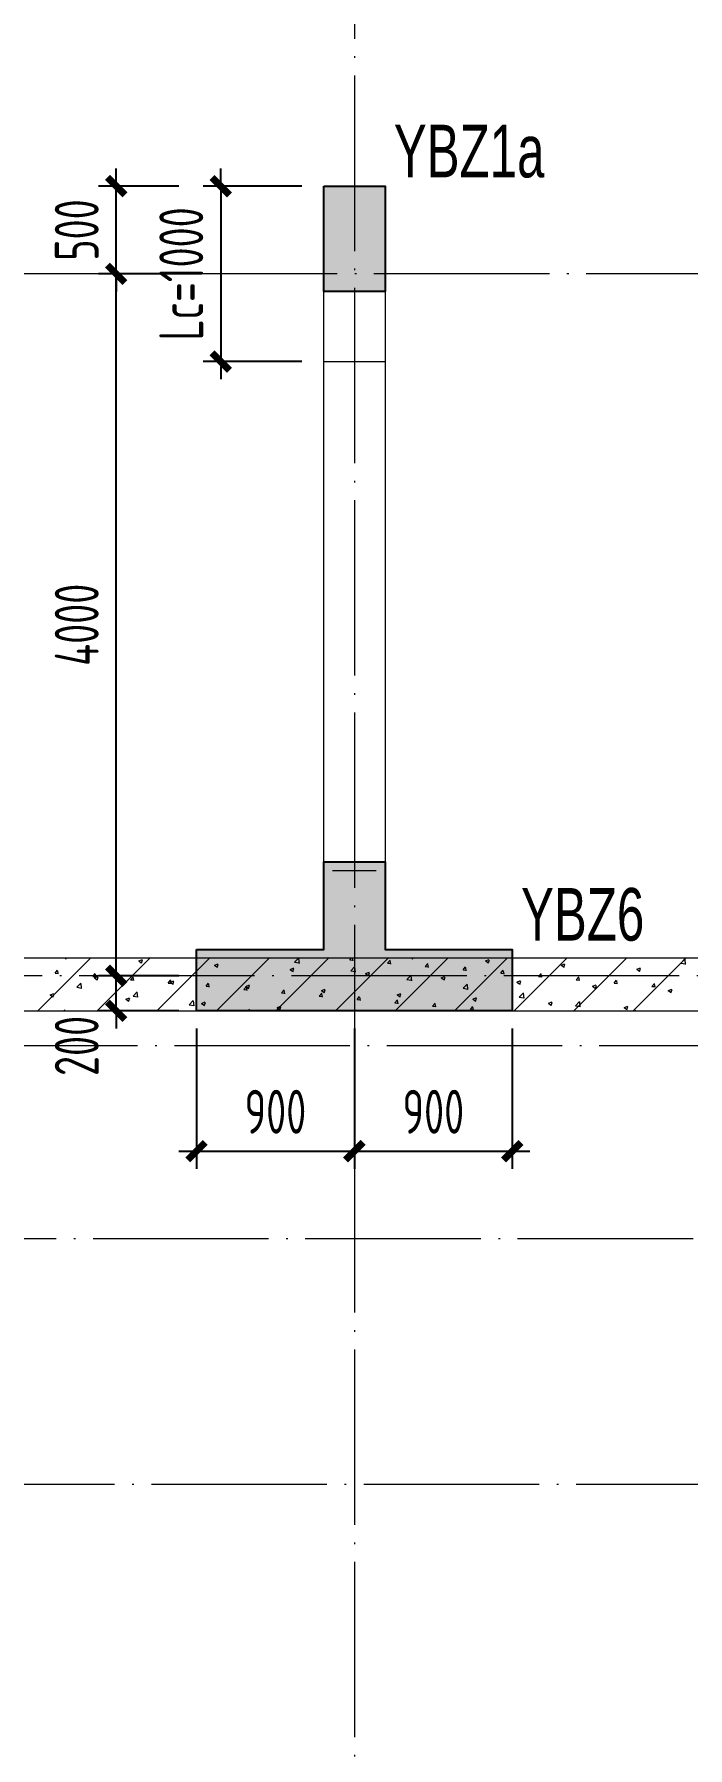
# Model space of a CAD drawing. Extents: x 5874492 to 7194610, y -939842 to -279257.
# Drawn here: x 6302720 to 6306444, y -480289 to -470524 of the extents above; entities that cross this region are included whole.
import ezdxf

# ---------------------------------------------------------------- set-up
doc = ezdxf.new("R2010")
doc.units = 0
doc.header["$LTSCALE"] = 1000
doc.linetypes.add('DOTE', pattern=[2.42, 2, -0.2, 0.02, -0.2])
for name, color, linetype, lineweight in [('A-轴线-塔楼', 1, 'DOTE', 9), ('A-轴线-隔墙', 41, 'DOTE', 9), ('S-基础-DQ', 6, 'Continuous', 20), ('S-基础-HATCH', 251, 'Continuous', 20), ('S-墙柱-DIM', 3, 'Continuous', 20), ('S-墙柱-Lc填充', 8, 'Continuous', 20), ('S-墙柱-WALL', 6, 'Continuous', 20), ('S-轴网-轴线', 1, 'DOTE', 9), ('S-通用-TEXT', 7, 'Continuous', 20)]:
    doc.layers.add(name, color=color, linetype=linetype, lineweight=lineweight)
doc.layers.add('COLU_TH', color=5, linetype='Continuous')
doc.styles.add('BW_Dim', font='Bweng.shx', dxfattribs={"width": 0.7, "bigfont": 'hztxt.shx'})
doc.styles.add('TSSD_Dimension', font='tssdeng.shx', dxfattribs={"width": 0.7, "bigfont": 'tssdchn.shx'})
doc.dimstyles.new('TSSD_100_100', dxfattribs={"dimtxt": 250, "dimasz": 100, "dimexe": 100, "dimexo": 100, "dimgap": 100, "dimtad": 1, "dimdec": 0, "dimzin": 0, "dimdsep": 46, "dimtxsty": 'TSSD_Dimension', "dimblk": 'ARCHTICK', "dimcen": 0, "dimdle": 100, "dimclrt": 7, "dimadec": 0, "dimazin": 0, "dimtfac": 1, "dimtdec": 0, "dimtix": 1, "dimtmove": 2, "dimatfit": 0, "dimfxl": 0, "dimtolj": 1, "dimtzin": 0, "dimarcsym": 0})

# ---------------------------------------------------------------- blocks, each defined once
blk = doc.blocks.new('_ArchTick')
at = {"color": 0, "linetype": 'ByBlock', "const_width": 0.4}
blk.add_lwpolyline([(-0.5, -0.5), (0.5, 0.5)], dxfattribs=at)
blk = doc.blocks.new('*D2053')
at = {"layer": 'Defpoints', "color": 0, "transparency": 16777216}
for p in [(6303187.1, -475889.2), (6303644.5, -475889.2), (6303644.5, -476089.2)]:
    blk.add_point(p, dxfattribs=at)
at = {"layer": 'S-墙柱-DIM', "color": 0, "lineweight": -2, "transparency": 16777216}
for p, q in [((6303187.1, -475889.2), (6303187.1, -475789.2)), ((6303544.5, -475889.2), (6303087.1, -475889.2)), ((6303187.1, -476089.2), (6303187.1, -475889.2)), ((6303544.5, -476089.2), (6303087.1, -476089.2)), ((6303187.1, -476089.2), (6303187.1, -476189.2))]:
    blk.add_line(p, q, dxfattribs=at)
at = {"layer": 'S-墙柱-DIM', "color": 0, "lineweight": -2, "transparency": 16777216, "xscale": 100, "yscale": 100, "zscale": 100}
for p, rotation in [((6303187.1, -475889.2), 270), ((6303187.1, -476089.2), 90)]:
    blk.add_blockref('_ArchTick', p, dxfattribs=dict(at, rotation=rotation))
at = {"layer": 'S-墙柱-DIM', "color": 7, "transparency": 16777216, "insert": (6302962.1, -476289.2), "char_height": 250, "attachment_point": 5, "rotation": 90, "style": 'TSSD_Dimension'}
blk.add_mtext('\\A1;200', dxfattribs=at)
blk = doc.blocks.new('*D2054')
at = {"layer": 'Defpoints', "color": 0, "transparency": 16777216}
for p in [(6303187.1, -471889.2), (6303644.5, -471889.2), (6303644.5, -475889.2)]:
    blk.add_point(p, dxfattribs=at)
at = {"layer": 'S-墙柱-DIM', "color": 0, "lineweight": -2, "transparency": 16777216}
for p, q in [((6303187.1, -475989.2), (6303187.1, -471789.2)), ((6303544.5, -471889.2), (6303087.1, -471889.2)), ((6303544.5, -475889.2), (6303087.1, -475889.2))]:
    blk.add_line(p, q, dxfattribs=at)
at = {"layer": 'S-墙柱-DIM', "color": 0, "lineweight": -2, "transparency": 16777216, "xscale": 100, "yscale": 100, "zscale": 100}
for p, rotation in [((6303187.1, -471889.2), 90), ((6303187.1, -475889.2), 270)]:
    blk.add_blockref('_ArchTick', p, dxfattribs=dict(at, rotation=rotation))
at = {"layer": 'S-墙柱-DIM', "color": 7, "transparency": 16777216, "insert": (6302962.1, -473889.2), "char_height": 250, "attachment_point": 5, "rotation": 90, "style": 'TSSD_Dimension'}
blk.add_mtext('\\A1;4000', dxfattribs=at)
blk = doc.blocks.new('*D2055')
at = {"layer": 'Defpoints', "color": 0, "transparency": 16777216}
for p in [(6303187.1, -471389.2), (6303644.5, -471389.2), (6303644.5, -471889.2)]:
    blk.add_point(p, dxfattribs=at)
at = {"layer": 'S-墙柱-DIM', "color": 0, "lineweight": -2, "transparency": 16777216}
for p, q in [((6303187.1, -471389.2), (6303187.1, -471289.2)), ((6303544.5, -471389.2), (6303087.1, -471389.2)), ((6303187.1, -471889.2), (6303187.1, -471389.2)), ((6303544.5, -471889.2), (6303087.1, -471889.2)), ((6303187.1, -471889.2), (6303187.1, -471989.2))]:
    blk.add_line(p, q, dxfattribs=at)
at = {"layer": 'S-墙柱-DIM', "color": 0, "lineweight": -2, "transparency": 16777216, "xscale": 100, "yscale": 100, "zscale": 100}
for p, rotation in [((6303187.1, -471389.2), 270), ((6303187.1, -471889.2), 90)]:
    blk.add_blockref('_ArchTick', p, dxfattribs=dict(at, rotation=rotation))
at = {"layer": 'S-墙柱-DIM', "color": 7, "transparency": 16777216, "insert": (6302962.1, -471639.2), "char_height": 250, "attachment_point": 5, "rotation": 90, "style": 'TSSD_Dimension'}
blk.add_mtext('\\A1;500', dxfattribs=at)
blk = doc.blocks.new('*D2056')
at = {"layer": 'Defpoints', "color": 0, "transparency": 16777216}
for p in [(6303644.5, -476089.2), (6304544.5, -476089.2), (6304544.5, -476889.2)]:
    blk.add_point(p, dxfattribs=at)
at = {"layer": 'S-墙柱-DIM', "color": 0, "lineweight": -2, "transparency": 16777216}
for p, q in [((6303644.5, -476189.2), (6303644.5, -476989.2)), ((6304544.5, -476189.2), (6304544.5, -476989.2)), ((6303544.5, -476889.2), (6304644.5, -476889.2))]:
    blk.add_line(p, q, dxfattribs=at)
at = {"layer": 'S-墙柱-DIM', "color": 0, "lineweight": -2, "transparency": 16777216, "xscale": 100, "yscale": 100, "zscale": 100, "rotation": 180}
blk.add_blockref('_ArchTick', (6303644.5, -476889.2), dxfattribs=at)
at = {"layer": 'S-墙柱-DIM', "color": 0, "lineweight": -2, "transparency": 16777216, "xscale": 100, "yscale": 100, "zscale": 100}
blk.add_blockref('_ArchTick', (6304544.5, -476889.2), dxfattribs=at)
at = {"layer": 'S-墙柱-DIM', "color": 7, "transparency": 16777216, "insert": (6304094.5, -476664.2), "char_height": 250, "attachment_point": 5, "style": 'TSSD_Dimension'}
blk.add_mtext('\\A1;900', dxfattribs=at)
blk = doc.blocks.new('*D2057')
at = {"layer": 'Defpoints', "color": 0, "transparency": 16777216}
for p in [(6304544.5, -476089.2), (6305444.5, -476089.2), (6305444.5, -476889.2)]:
    blk.add_point(p, dxfattribs=at)
at = {"layer": 'S-墙柱-DIM', "color": 0, "lineweight": -2, "transparency": 16777216}
for p, q in [((6304544.5, -476189.2), (6304544.5, -476989.2)), ((6305444.5, -476189.2), (6305444.5, -476989.2)), ((6304444.5, -476889.2), (6305544.5, -476889.2))]:
    blk.add_line(p, q, dxfattribs=at)
at = {"layer": 'S-墙柱-DIM', "color": 0, "lineweight": -2, "transparency": 16777216, "xscale": 100, "yscale": 100, "zscale": 100, "rotation": 180}
blk.add_blockref('_ArchTick', (6304544.5, -476889.2), dxfattribs=at)
at = {"layer": 'S-墙柱-DIM', "color": 0, "lineweight": -2, "transparency": 16777216, "xscale": 100, "yscale": 100, "zscale": 100}
blk.add_blockref('_ArchTick', (6305444.5, -476889.2), dxfattribs=at)
at = {"layer": 'S-墙柱-DIM', "color": 7, "transparency": 16777216, "insert": (6304994.5, -476664.2), "char_height": 250, "attachment_point": 5, "style": 'TSSD_Dimension'}
blk.add_mtext('\\A1;900', dxfattribs=at)
blk = doc.blocks.new('*D2108')
at = {"layer": 'Defpoints', "color": 0, "transparency": 16777216}
for p in [(6304344.5, -471389.2), (6303783, -472389.2), (6304344.5, -472389.2)]:
    blk.add_point(p, dxfattribs=at)
at = {"layer": 'S-墙柱-DIM', "color": 0, "lineweight": -2, "transparency": 16777216}
for p, q in [((6303783, -471389.2), (6303783, -471289.2)), ((6304244.5, -471389.2), (6303683, -471389.2)), ((6303783, -471389.2), (6303783, -472389.2)), ((6304244.5, -472389.2), (6303683, -472389.2)), ((6303783, -472389.2), (6303783, -472489.2))]:
    blk.add_line(p, q, dxfattribs=at)
at = {"layer": 'S-墙柱-DIM', "color": 0, "lineweight": -2, "transparency": 16777216, "xscale": 100, "yscale": 100, "zscale": 100}
for p, rotation in [((6303783, -471389.2), 270), ((6303783, -472389.2), 90)]:
    blk.add_blockref('_ArchTick', p, dxfattribs=dict(at, rotation=rotation))
at = {"layer": 'S-墙柱-DIM', "color": 7, "transparency": 16777216, "insert": (6303558, -471889.2), "char_height": 250, "attachment_point": 5, "rotation": 90, "style": 'TSSD_Dimension'}
blk.add_mtext('\\A1;Lc=1000', dxfattribs=at)
blk = doc.blocks.new('A$C3FF375C5')
at = {"layer": 'A-轴线-塔楼', "linetype": 'DOTE', "ltscale": 0.5}
for p, q in [((16900, 18440.3), (16900, -8548.9)), ((33741.8, 4000), (12955.9, 4000)), ((59891.4, 0), (-2283.6, 0)), ((25213.3, -2900), (-2283.6, -2900))]:
    blk.add_line(p, q, dxfattribs=at)
at = {"layer": 'A-轴线-隔墙', "ltscale": 0.5}
for p, q in [((33814.3, -400), (-2283.6, -400)), ((38190.5, -1500), (-2283.6, -1500))]:
    blk.add_line(p, q, dxfattribs=at)
blk = doc.blocks.new('sfdgjhgfhgkjhk')
at = {"layer": 'S-基础-DQ'}
for points in [[(6945492.3, 358792.4), (6945492.3, 356336.1), (6963809.2, 356336.1), (6963809.2, 354236.1), (6966809.2, 354236.1), (6966809.2, 354586.1), (6971909.2, 354586.1), (6971909.2, 347036.1), (6977909.2, 347036.1), (6977909.2, 339686.1), (6931592.3, 339686.1), (6931592.3, 336293.7)], [(6931892.3, 336293.7), (6931892.3, 339386.1), (6978209.2, 339386.1), (6978209.2, 347336.1), (6972209.2, 347336.1), (6972209.2, 354886.1), (6966509.2, 354886.1), (6966509.2, 354536.1), (6964109.2, 354536.1), (6964109.2, 356636.1), (6945792.3, 356636.1), (6945792.3, 358792.4)]]:
    blk.add_lwpolyline(points, dxfattribs=at)
at = {"layer": 'S-基础-HATCH'}
for p, q in [((6946004.5, 339386.1), (6946304.5, 339686.1)), ((6946160.9, 339686.1), (6946163.8, 339684.2)), ((6946164.4, 339680.9), (6946166.2, 339686.1)), ((6946343.9, 339386.1), (6946643.9, 339686.1)), ((6946580, 339670.3), (6946601, 339678.3)), ((6946580, 339670.3), (6946594.9, 339660.2)), ((6946595.6, 339656.9), (6946601.7, 339675)), ((6946683.3, 339386.1), (6946983.3, 339686.1)), ((6947011.1, 339646.2), (6947032.1, 339654.3)), ((6947011.1, 339646.2), (6947026.1, 339636.2)), ((6947022.7, 339386.1), (6947322.7, 339686.1)), ((6947026.7, 339632.8), (6947032.8, 339651)), ((6947362.1, 339386.1), (6947662.1, 339686.1)), ((6947442.3, 339622.2), (6947463.3, 339630.3)), ((6947457.9, 339608.8), (6947463.9, 339626.9)), ((6947468.4, 339663.5), (6947490.1, 339686.1)), ((6947468.4, 339663.5), (6947495.1, 339659.3)), ((6947495.7, 339656.5), (6947492.4, 339685)), ((6947701.6, 339386.1), (6948001.6, 339686.1)), ((6947782.9, 339676.2), (6947791.2, 339686.1)), ((6947782.9, 339676.2), (6947800.8, 339674.6)), ((6947788.6, 339613.8), (6947811.9, 339638.2)), ((6947801.4, 339671.3), (6947798.7, 339686.1)), ((6947815.9, 339606.8), (6947812.6, 339635.3)), ((6947998, 339657.4), (6948012.5, 339674.6)), ((6947998, 339657.4), (6948016, 339655.8)), ((6948016.6, 339652.5), (6948013.2, 339671.3)), ((6948041, 339386.1), (6948341, 339686.1)), ((6948138.5, 339686.1), (6948140.4, 339684.9)), ((6948141.1, 339681.5), (6948142.6, 339686.1)), ((6948213.2, 339638.5), (6948227.7, 339655.8)), ((6948213.2, 339638.5), (6948231.1, 339637)), ((6948231.8, 339633.6), (6948228.3, 339652.4)), ((6948380.4, 339386.1), (6948680.4, 339686.1)), ((6948428.4, 339619.7), (6948442.8, 339636.9)), ((6948447, 339614.8), (6948443.5, 339633.6)), ((6948556.6, 339670.9), (6948577.6, 339679)), ((6948556.6, 339670.9), (6948571.5, 339660.8)), ((6948572.2, 339657.5), (6948578.3, 339675.7)), ((6948719.8, 339386.1), (6949019.8, 339686.1)), ((6948987.8, 339646.9), (6949008.8, 339654.9)), ((6948987.8, 339646.9), (6949002.7, 339636.8)), ((6949003.3, 339633.5), (6949009.4, 339651.6)), ((6949059.2, 339386.1), (6949359.2, 339686.1)), ((6949398.6, 339386.1), (6949698.6, 339686.1)), ((6949418.9, 339622.9), (6949439.9, 339630.9)), ((6949434.5, 339609.5), (6949440.6, 339627.6)), ((6949669.8, 339657.8), (6949693.2, 339682.1)), ((6949669.8, 339657.8), (6949696.5, 339653.6)), ((6949697.2, 339650.8), (6949693.8, 339679.3)), ((6946103.1, 339601.1), (6946117.5, 339618.4)), ((6946103.1, 339601.1), (6946121, 339599.6)), ((6946121.7, 339596.2), (6946118.2, 339615)), ((6946227.5, 339520.2), (6946250.8, 339544.5)), ((6946254.8, 339513.2), (6946251.5, 339541.7)), ((6946318.2, 339582.3), (6946332.7, 339599.5)), ((6946318.2, 339582.3), (6946336.2, 339580.7)), ((6946327.9, 339573.5), (6946348.9, 339581.6)), ((6946327.9, 339573.5), (6946342.9, 339563.4)), ((6946336.8, 339577.4), (6946333.4, 339596.2)), ((6946343.5, 339560.1), (6946349.6, 339578.2)), ((6946533.4, 339563.5), (6946547.9, 339580.7)), ((6946533.4, 339563.5), (6946551.3, 339561.9)), ((6946552, 339558.6), (6946548.5, 339577.4)), ((6946748.6, 339544.7), (6946763, 339561.9)), ((6946748.6, 339544.7), (6946766.5, 339543.1)), ((6946759.1, 339549.5), (6946780.1, 339557.5)), ((6946759.1, 339549.5), (6946774, 339539.4)), ((6946767.2, 339539.8), (6946763.7, 339558.6)), ((6946774.7, 339536.1), (6946780.7, 339554.2)), ((6946963.8, 339525.8), (6946978.2, 339543.1)), ((6946982.4, 339520.9), (6946978.9, 339539.7)), ((6947190.2, 339525.4), (6947211.2, 339533.5)), ((6947205.8, 339512.1), (6947211.9, 339530.2)), ((6947442.3, 339622.2), (6947457.2, 339612.1)), ((6947788.6, 339613.8), (6947815.2, 339609.7)), ((6947873.4, 339598.2), (6947894.4, 339606.2)), ((6947873.4, 339598.2), (6947888.3, 339588.1)), ((6947889, 339584.8), (6947895.1, 339602.9)), ((6948108.7, 339564.1), (6948132.1, 339588.5)), ((6948108.7, 339564.1), (6948135.4, 339560)), ((6948136.1, 339557.2), (6948132.7, 339585.6)), ((6948304.5, 339574.1), (6948325.6, 339582.2)), ((6948304.6, 339574.1), (6948319.5, 339564.1)), ((6948320.1, 339560.8), (6948326.2, 339578.9)), ((6948428.4, 339619.7), (6948446.3, 339618.1)), ((6948428.9, 339514.5), (6948452.3, 339538.8)), ((6948456.2, 339507.5), (6948452.9, 339536)), ((6948643.6, 339600.9), (6948658, 339618.1)), ((6948643.6, 339600.9), (6948661.5, 339599.3)), ((6948662.2, 339596), (6948658.7, 339614.8)), ((6948735.7, 339550.1), (6948756.7, 339558.2)), ((6948735.7, 339550.1), (6948750.6, 339540.1)), ((6948751.3, 339536.7), (6948757.4, 339554.9)), ((6948858.7, 339582.1), (6948873.2, 339599.3)), ((6948858.7, 339582.1), (6948876.7, 339580.5)), ((6948877.3, 339577.2), (6948873.9, 339596)), ((6949073.9, 339563.2), (6949088.4, 339580.5)), ((6949073.9, 339563.2), (6949091.9, 339561.7)), ((6949092.5, 339558.3), (6949089, 339577.1)), ((6949166.8, 339526.1), (6949187.8, 339534.2)), ((6949182.4, 339512.7), (6949188.5, 339530.8)), ((6949289.1, 339544.4), (6949303.6, 339561.6)), ((6949289.1, 339544.4), (6949307, 339542.8)), ((6949307.7, 339539.5), (6949304.2, 339558.3)), ((6949418.9, 339622.9), (6949433.8, 339612.8)), ((6949504.3, 339525.6), (6949518.7, 339542.8)), ((6949522.9, 339520.7), (6949519.4, 339539.5)), ((6946075.9, 339476.7), (6946096.9, 339484.8)), ((6946075.9, 339476.7), (6946090.8, 339466.7)), ((6946091.4, 339463.4), (6946097.5, 339481.5)), ((6946227.5, 339520.2), (6946254.2, 339516.1)), ((6946507, 339452.7), (6946528, 339460.8)), ((6946507, 339452.7), (6946521.9, 339442.6)), ((6946522.6, 339439.3), (6946528.7, 339457.5)), ((6946547.6, 339470.5), (6946571, 339494.9)), ((6946547.6, 339470.5), (6946574.3, 339466.4)), ((6946575, 339463.5), (6946571.7, 339492)), ((6946867.8, 339420.9), (6946891.2, 339445.2)), ((6946895.1, 339413.9), (6946891.8, 339442.4)), ((6946938.1, 339428.7), (6946959.1, 339436.7)), ((6946953.7, 339415.3), (6946959.8, 339433.4)), ((6946963.8, 339525.8), (6946981.7, 339524.3)), ((6947178.9, 339507), (6947193.4, 339524.2)), ((6947178.9, 339507), (6947196.9, 339505.4)), ((6947190.2, 339525.4), (6947205.1, 339515.4)), ((6947197.5, 339502.1), (6947194.1, 339520.9)), ((6947394.1, 339488.2), (6947408.6, 339505.4)), ((6947394.1, 339488.2), (6947412.1, 339486.6)), ((6947412.7, 339483.3), (6947409.3, 339502.1)), ((6947609.3, 339469.4), (6947623.8, 339486.6)), ((6947609.3, 339469.4), (6947627.2, 339467.8)), ((6947621.3, 339501.4), (6947642.3, 339509.5)), ((6947621.3, 339501.4), (6947636.3, 339491.3)), ((6947627.9, 339464.4), (6947624.4, 339483.3)), ((6947636.9, 339488), (6947643, 339506.2)), ((6947824.5, 339450.5), (6947838.9, 339467.8)), ((6947824.5, 339450.5), (6947842.4, 339449)), ((6947843.1, 339445.6), (6947839.6, 339464.4)), ((6948039.7, 339431.7), (6948054.1, 339448.9)), ((6948039.7, 339431.7), (6948057.6, 339430.1)), ((6948052.5, 339477.4), (6948073.5, 339485.5)), ((6948052.5, 339477.4), (6948067.4, 339467.3)), ((6948058.3, 339426.8), (6948054.8, 339445.6)), ((6948068.1, 339464), (6948074.2, 339482.1)), ((6948428.9, 339514.5), (6948455.6, 339510.4)), ((6948483.6, 339453.4), (6948504.6, 339461.4)), ((6948483.6, 339453.4), (6948498.5, 339443.3)), ((6948499.2, 339440), (6948505.3, 339458.1)), ((6948749.1, 339464.8), (6948772.4, 339489.2)), ((6948749.1, 339464.8), (6948775.8, 339460.7)), ((6948776.4, 339457.8), (6948773.1, 339486.3)), ((6948914.8, 339429.3), (6948935.8, 339437.4)), ((6948930.3, 339416), (6948936.4, 339434.1)), ((6949069.3, 339415.2), (6949092.6, 339439.5)), ((6949096.6, 339408.2), (6949093.3, 339436.7)), ((6949166.8, 339526.1), (6949181.8, 339516)), ((6949504.3, 339525.6), (6949522.2, 339524)), ((6949598, 339502.1), (6949619, 339510.1)), ((6949598, 339502.1), (6949612.9, 339492)), ((6949613.6, 339488.7), (6949619.6, 339506.8)), ((6946153.6, 339386.1), (6946159.1, 339392.7)), ((6946160.4, 339386.1), (6946159.8, 339389.4)), ((6946867.8, 339420.9), (6946894.5, 339416.7)), ((6946938.1, 339428.7), (6946953.1, 339418.6)), ((6947202.3, 339386.1), (6947211.4, 339395.6)), ((6947212.8, 339386.1), (6947212, 339392.7)), ((6947369.3, 339404.7), (6947390.3, 339412.7)), ((6947369.3, 339404.7), (6947384.2, 339394.6)), ((6947384.9, 339391.3), (6947390.9, 339409.4)), ((6947814.7, 339386.1), (6947821.4, 339388.7)), ((6948254.8, 339412.9), (6948269.3, 339430.1)), ((6948254.8, 339412.9), (6948272.8, 339411.3)), ((6948273.4, 339408), (6948270, 339426.8)), ((6948470, 339394), (6948484.5, 339411.3)), ((6948470, 339394), (6948487.9, 339392.5)), ((6948488.6, 339389.1), (6948485.1, 339408)), ((6948694.3, 339386.1), (6948699.7, 339392.5)), ((6948700.9, 339386.1), (6948700.3, 339389.1)), ((6948914.8, 339429.3), (6948929.7, 339419.3)), ((6949069.3, 339415.2), (6949095.9, 339411)), ((6949345.9, 339405.3), (6949366.9, 339413.4)), ((6949345.9, 339405.3), (6949360.8, 339395.2)), ((6949361.5, 339391.9), (6949367.6, 339410.1)), ((6949409.2, 339386.1), (6949412.8, 339389.9)), ((6949413.5, 339386.1), (6949413.4, 339387))]:
    blk.add_line(p, q, dxfattribs=at)

msp = doc.modelspace()

# ---------------------------------------------------------------- hatches: boundary and pattern name
at = {"layer": 'S-基础-HATCH'}
h = msp.add_hatch(color=256, dxfattribs=at)
h.paths.add_polyline_path([(6328994.5, -466659.2), (6328644.5, -466659.2), (6328644.5, -466189.2), (6328494.5, -466189.2), (6328494.5, -465989.2), (6328344.5, -465989.2), (6328344.5, -465689.2), (6328644.5, -465689.2), (6328644.5, -465389.2), (6328994.5, -465389.2)])
h.paths.add_polyline_path([(6293494.5, -466659.2), (6293844.5, -466659.2), (6293844.5, -466189.2), (6293994.5, -466189.2), (6293994.5, -465989.2), (6294144.5, -465989.2), (6294144.5, -465689.2), (6293844.5, -465689.2), (6293844.5, -465389.2), (6293494.5, -465389.2)])
h.paths.add_polyline_path([(6300644.5, -463139.2), (6300644.5, -463439.2), (6300944.5, -463439.2), (6300944.5, -463364.2), (6301144.5, -463364.2), (6301144.5, -462864.2), (6300944.5, -462864.2), (6300944.5, -462639.2), (6300644.5, -462639.2), (6300644.5, -462939.2), (6300344.5, -462939.2), (6300344.5, -463139.2)])
h.paths.add_polyline_path([(6314194.5, -464389.2), (6313894.5, -464389.2), (6313894.5, -463489.2), (6313594.5, -463489.2), (6313594.5, -463189.2), (6314394.6, -463189.2), (6314394.6, -463689.2), (6314194.5, -463689.2)])
h.paths.add_polyline_path([(6308294.5, -464389.2), (6308594.5, -464389.2), (6308594.5, -463489.2), (6308894.5, -463489.2), (6308894.5, -463189.2), (6308094.5, -463189.2), (6308094.5, -463689.2), (6308294.5, -463689.2)])
h.paths.add_polyline_path([(6311794.5, -463289.2), (6312294.5, -463289.2), (6312294.5, -462889.2), (6312494.5, -462889.2), (6312494.5, -463189.2), (6312794.5, -463189.2), (6312794.5, -463489.2), (6311794.5, -463489.2)])
h.paths.add_polyline_path([(6310694.5, -463289.2), (6310194.5, -463289.2), (6310194.5, -462889.2), (6309994.5, -462889.2), (6309994.5, -463189.2), (6309694.5, -463189.2), (6309694.5, -463489.2), (6310694.5, -463489.2)])
h.paths.add_polyline_path([(6312494.5, -461889.2), (6312294.5, -461889.2), (6312294.5, -461189.2), (6311994.5, -461189.2), (6311994.5, -460989.2), (6312894.5, -460989.2), (6312894.5, -461589.2), (6312494.5, -461589.2)])
h.paths.add_polyline_path([(6309994.5, -461889.2), (6310194.5, -461889.2), (6310194.5, -461189.2), (6310494.5, -461189.2), (6310494.5, -460989.2), (6309594.5, -460989.2), (6309594.5, -461589.2), (6309994.5, -461589.2)])
h.paths.add_polyline_path([(6320544.5, -464339.2), (6320844.5, -464339.2), (6320844.5, -463439.2), (6321144.5, -463439.2), (6321144.5, -463239.2), (6320844.5, -463239.2), (6320844.5, -462939.2), (6320544.5, -462939.2), (6320544.5, -463239.2), (6320344.5, -463239.2), (6320344.5, -463739.2), (6320544.5, -463739.2)])
h.paths.add_polyline_path([(6323344.5, -462789.2), (6323544.5, -462789.2), (6323544.5, -463439.2), (6323044.5, -463439.2), (6323044.5, -463239.2), (6323344.5, -463239.2)])
h.paths.add_polyline_path([(6325544.5, -475739.2), (6324794.5, -475739.2), (6324794.5, -475589.2), (6324794.5, -475289.2), (6324444.5, -475289.2), (6324444.5, -475589.2), (6324444.5, -475739.2), (6323744.5, -475739.2), (6323744.5, -476089.2), (6325544.5, -476089.2)])
h.paths.add_polyline_path([(6317044.5, -475739.2), (6317769.5, -475739.2), (6317769.5, -475589.2), (6317769.5, -475239.2), (6318119.5, -475239.2), (6318119.5, -475589.2), (6318119.5, -475739.2), (6318844.5, -475739.2), (6318844.5, -476089.2), (6317044.5, -476089.2)])
h.paths.add_polyline_path([(6310344.5, -475739.2), (6311069.5, -475739.2), (6311069.5, -475589.2), (6311069.5, -475239.2), (6311419.5, -475239.2), (6311419.5, -475589.2), (6311419.5, -475739.2), (6312144.5, -475739.2), (6312144.5, -476089.2), (6310344.5, -476089.2)])
h.paths.add_polyline_path([(6324444.5, -472639.2), (6324444.5, -472039.2), (6324794.5, -472039.2), (6324794.5, -472639.2)])
h.paths.add_polyline_path([(6303644.5, -475739.2), (6304369.5, -475739.2), (6304369.5, -475589.2), (6304369.5, -475239.2), (6304719.5, -475239.2), (6304719.5, -475589.2), (6304719.5, -475589.2), (6304719.5, -475739.2), (6305444.5, -475739.2), (6305444.5, -476089.2), (6303644.5, -476089.2)])
h.paths.add_polyline_path([(6296944.5, -475739.2), (6297694.5, -475739.2), (6297694.5, -475539.2), (6297694.5, -475239.2), (6298044.5, -475239.2), (6298044.5, -475539.2), (6298044.5, -475739.2), (6298744.5, -475739.2), (6298744.5, -476089.2), (6296944.5, -476089.2)])
h.paths.add_polyline_path([(6287894.5, -475789.2), (6287894.5, -475489.2), (6287544.5, -475489.2), (6287544.5, -476389.2), (6288044.5, -476389.2), (6288044.5, -475789.2)])
h.paths.add_polyline_path([(6287894.5, -468489.2), (6288634.5, -468489.2), (6288634.5, -468139.2), (6287544.5, -468139.2), (6287544.5, -468839.2), (6287894.5, -468839.2)])
h.paths.add_polyline_path([(6293494.5, -468489.2), (6293494.5, -468789.2), (6293844.5, -468789.2), (6293844.5, -468139.2), (6292919.5, -468139.2), (6292919.5, -468489.2)])
h.paths.add_polyline_path([(6293844.5, -470589.2), (6293844.5, -471189.2), (6293494.5, -471189.2), (6293494.5, -470589.2)])
h.paths.add_polyline_path([(6293494.5, -472239.2), (6293844.5, -472239.2), (6293844.5, -472839.2), (6293494.5, -472839.2)])
h.paths.add_polyline_path([(6293494.5, -475789.2), (6293244.5, -475789.2), (6293244.5, -476389.2), (6293844.5, -476389.2), (6293844.5, -475489.2), (6293494.5, -475489.2)])
h.paths.add_polyline_path([(6297694.5, -472039.2), (6298044.5, -472039.2), (6298044.5, -472639.2), (6297694.5, -472639.2)])
h.paths.add_polyline_path([(6293494.5, -461389.2), (6293494.5, -461689.2), (6293844.5, -461689.2), (6293844.5, -460639.2), (6293194.5, -460639.2), (6293194.5, -461389.2)])
h.paths.add_polyline_path([(6296144.5, -465689.2), (6296544.5, -465689.2), (6296544.5, -465989.2), (6296144.5, -465989.2)])
h.paths.add_polyline_path([(6300644.5, -460839.2), (6300344.5, -460839.2), (6300344.5, -460539.2), (6301244.5, -460539.2), (6301244.5, -461139.2), (6300944.5, -461139.2), (6300944.5, -461439.2), (6300644.5, -461439.2)])
h.paths.add_polyline_path([(6300944.5, -464339.2), (6300644.5, -464339.2), (6300644.5, -463939.2), (6300944.5, -463939.2)])
h.paths.add_polyline_path([(6298544.5, -460839.2), (6298544.5, -461339.2), (6298344.5, -461339.2), (6298344.5, -460539.2), (6298844.5, -460539.2), (6298844.5, -460839.2)])
h.paths.add_polyline_path([(6298544.5, -462939.2), (6298544.5, -462439.2), (6298344.5, -462439.2), (6298344.5, -463139.2), (6298844.5, -463139.2), (6298844.5, -462939.2)])
h.paths.add_polyline_path([(6300619.5, -465989.2), (6300619.5, -465689.2), (6301019.5, -465689.2), (6301019.5, -465989.2)])
h.paths.add_polyline_path([(6302244.5, -465989.2), (6302244.5, -466329.2), (6302744.5, -466329.2), (6302744.5, -465689.2), (6301944.5, -465689.2), (6301944.5, -465989.2)])
h.paths.add_polyline_path([(6298044.5, -468389.2), (6297694.5, -468389.2), (6297694.5, -467989.2), (6298044.5, -467989.2)])
h.paths.add_polyline_path([(6298044.5, -465989.2), (6298294.5, -465989.2), (6298294.5, -465689.2), (6297694.5, -465689.2), (6297694.5, -466289.2), (6298044.5, -466289.2)])
h.paths.add_polyline_path([(6301594.5, -470189.2), (6301244.5, -470189.2), (6301244.5, -469789.2), (6301594.5, -469789.2)])
h.paths.add_polyline_path([(6301594.5, -467789.2), (6302494.5, -467789.2), (6302494.5, -467489.2), (6301244.5, -467489.2), (6301244.5, -468089.2), (6301594.5, -468089.2)])
h.paths.add_polyline_path([(6307494.5, -467789.2), (6307494.5, -468089.2), (6307844.5, -468089.2), (6307844.5, -467489.2), (6306594.5, -467489.2), (6306594.5, -467789.2)])
h.paths.add_polyline_path([(6307844.5, -469789.2), (6307844.5, -470189.2), (6307494.5, -470189.2), (6307494.5, -469789.2)])
h.paths.add_polyline_path([(6305044.5, -467489.2), (6305044.5, -467689.2), (6304719.5, -467689.2), (6304719.5, -467989.2), (6304369.5, -467989.2), (6304369.5, -467689.2), (6304044.5, -467689.2), (6304044.5, -467489.2)])
h.paths.add_polyline_path([(6304719.5, -470189.2), (6304369.5, -470189.2), (6304369.5, -469789.2), (6304719.5, -469789.2)])
h.paths.add_polyline_path([(6301594.5, -474289.2), (6301244.5, -474289.2), (6301244.5, -473889.2), (6301594.5, -473889.2)])
h.paths.add_polyline_path([(6301594.5, -472089.2), (6301844.5, -472089.2), (6301844.5, -471789.2), (6301244.5, -471789.2), (6301244.5, -472389.2), (6301594.5, -472389.2)])
h.paths.add_polyline_path([(6307494.5, -472089.2), (6307494.5, -472389.2), (6307844.5, -472389.2), (6307844.5, -471789.2), (6307244.5, -471789.2), (6307244.5, -472089.2)])
h.paths.add_polyline_path([(6307844.5, -473889.2), (6307844.5, -474289.2), (6307494.5, -474289.2), (6307494.5, -473889.2)])
h.paths.add_polyline_path([(6304369.5, -471389.2), (6304719.5, -471389.2), (6304719.5, -471989.2), (6304369.5, -471989.2)])
h.paths.add_polyline_path([(6311069.5, -472039.2), (6311419.5, -472039.2), (6311419.5, -472639.2), (6311069.5, -472639.2)])
h.paths.add_polyline_path([(6320894.5, -467789.2), (6320894.5, -468089.2), (6321244.5, -468089.2), (6321244.5, -467489.2), (6319994.5, -467489.2), (6319994.5, -467789.2)])
h.paths.add_polyline_path([(6321244.5, -469789.2), (6321244.5, -470189.2), (6320894.5, -470189.2), (6320894.5, -469789.2)])
h.paths.add_polyline_path([(6320894.5, -472089.2), (6320894.5, -472389.2), (6321244.5, -472389.2), (6321244.5, -471789.2), (6320644.5, -471789.2), (6320644.5, -472089.2)])
h.paths.add_polyline_path([(6321244.5, -473889.2), (6321244.5, -474289.2), (6320894.5, -474289.2), (6320894.5, -473889.2)])
h.paths.add_polyline_path([(6318444.5, -467489.2), (6318444.5, -467689.2), (6318119.5, -467689.2), (6318119.5, -467989.2), (6317769.5, -467989.2), (6317769.5, -467689.2), (6317444.5, -467689.2), (6317444.5, -467489.2)])
h.paths.add_polyline_path([(6318119.5, -470189.2), (6317769.5, -470189.2), (6317769.5, -469789.2), (6318119.5, -469789.2)])
h.paths.add_polyline_path([(6314994.5, -470189.2), (6314644.5, -470189.2), (6314644.5, -469789.2), (6314994.5, -469789.2)])
h.paths.add_polyline_path([(6314994.5, -467789.2), (6315894.5, -467789.2), (6315894.5, -467489.2), (6314644.5, -467489.2), (6314644.5, -468089.2), (6314994.5, -468089.2)])
h.paths.add_polyline_path([(6317769.5, -471389.2), (6318119.5, -471389.2), (6318119.5, -471989.2), (6317769.5, -471989.2)])
h.paths.add_polyline_path([(6314994.5, -474289.2), (6314644.5, -474289.2), (6314644.5, -473889.2), (6314994.5, -473889.2)])
h.paths.add_polyline_path([(6314994.5, -472089.2), (6315244.5, -472089.2), (6315244.5, -471789.2), (6314644.5, -471789.2), (6314644.5, -472389.2), (6314994.5, -472389.2)])
h.paths.add_polyline_path([(6328994.5, -475789.2), (6328994.5, -475489.2), (6328644.5, -475489.2), (6328644.5, -476389.2), (6329244.5, -476389.2), (6329244.5, -475789.2)])
h.paths.add_polyline_path([(6328644.5, -472839.2), (6328644.5, -472239.2), (6328994.5, -472239.2), (6328994.5, -472839.2)])
h.paths.add_polyline_path([(6328994.5, -471189.2), (6328644.5, -471189.2), (6328644.5, -470789.2), (6328994.5, -470789.2)])
h.paths.add_polyline_path([(6328994.5, -468489.2), (6329344.5, -468489.2), (6329344.5, -468139.2), (6328644.5, -468139.2), (6328644.5, -468789.2), (6328994.5, -468789.2)])
h.paths.add_polyline_path([(6328994.3, -461289.2), (6329294.5, -461289.2), (6329294.5, -460639.2), (6328644.5, -460639.2), (6328644.5, -461589.2), (6328994.3, -461589.2)])
h.paths.add_polyline_path([(6326344.5, -465989.2), (6325944.5, -465989.2), (6325944.5, -465689.2), (6326344.5, -465689.2)])
h.paths.add_polyline_path([(6324444.5, -465989.2), (6324444.5, -466289.2), (6324794.5, -466289.2), (6324794.5, -465689.2), (6324194.5, -465689.2), (6324194.5, -465989.2)])
h.paths.add_polyline_path([(6324794.5, -467989.2), (6324794.5, -468389.2), (6324444.5, -468389.2), (6324444.5, -467989.2)])
h.paths.add_polyline_path([(6320844.5, -461239.2), (6321144.5, -461239.2), (6321144.5, -460939.2), (6320244.5, -460939.2), (6320244.5, -461539.2), (6320544.5, -461539.2), (6320544.5, -461839.2), (6320844.5, -461839.2)])
h.paths.add_polyline_path([(6323344.5, -461239.2), (6323344.5, -461689.2), (6323544.5, -461689.2), (6323544.5, -460639.2), (6323044.5, -460639.2), (6323044.5, -460939.2), (6322744.5, -460939.2), (6322744.5, -461239.2)])
h.paths.add_polyline_path([(6320244.5, -465989.2), (6320544.5, -465989.2), (6320544.5, -465689.2), (6319744.5, -465689.2), (6319744.5, -466329.2), (6320244.5, -466329.2)])
h.paths.add_polyline_path([(6321594.5, -465689.2), (6321869.5, -465689.2), (6321869.5, -465989.2), (6321594.5, -465989.2)])
h.paths.add_polyline_path([(6313894.5, -465989.2), (6313894.5, -465689.2), (6314294.5, -465689.2), (6314294.5, -465989.2)])
h.paths.add_polyline_path([(6315644.5, -465989.2), (6315644.5, -466329.2), (6316144.5, -466329.2), (6316144.5, -465689.2), (6315344.5, -465689.2), (6315344.5, -465989.2)])
h.paths.add_polyline_path([(6311694.5, -465689.2), (6311694.5, -465989.2), (6311419.5, -465989.2), (6311419.5, -466289.2), (6311069.5, -466289.2), (6311069.5, -465989.2), (6310994.5, -465989.2), (6310994.5, -465689.2)])
h.paths.add_polyline_path([(6311419.5, -468389.2), (6311069.5, -468389.2), (6311069.5, -467989.2), (6311419.5, -467989.2)])
h.paths.add_polyline_path([(6306844.5, -465989.2), (6307144.5, -465989.2), (6307144.5, -465689.2), (6306344.5, -465689.2), (6306344.5, -466329.2), (6306844.5, -466329.2)])
h.paths.add_polyline_path([(6308194.5, -465689.2), (6308594.5, -465689.2), (6308594.5, -465989.2), (6308194.5, -465989.2)])
h.paths.add_polyline_path([(6334594.5, -468489.2), (6334444.5, -468489.2), (6333854.5, -468489.2), (6333854.5, -468139.2), (6334944.5, -468139.2), (6334944.5, -468989.2), (6334594.5, -468989.2)])
h.paths.add_polyline_path([(6334594.5, -475789.2), (6334444.5, -475789.2), (6334444.5, -476389.2), (6334944.5, -476389.2), (6334944.5, -475489.2), (6334594.5, -475489.2)])

# ---------------------------------------------------------------- linework, layer by layer
at = {"layer": 'COLU_TH'}
msp.add_lwpolyline([(6304369.5, -471389.2), (6304719.5, -471389.2), (6304719.5, -471989.2), (6304369.5, -471989.2)], close=True, dxfattribs=at)
msp.add_lwpolyline([(6303644.5, -475739.2), (6304369.5, -475739.2), (6304369.5, -475589.2), (6304369.5, -475589.2), (6304369.5, -475239.2), (6304719.5, -475239.2), (6304719.5, -475589.2), (6304719.5, -475589.2), (6304719.5, -475739.2), (6305444.5, -475739.2), (6305444.5, -476089.2), (6303644.5, -476089.2), (6303644.5, -475739.2)], dxfattribs=at)
at = {"layer": 'S-墙柱-Lc填充'}
for p, q in [((6304369.5, -472389.2), (6304719.5, -472389.2)), ((6304419.5, -475289.2), (6304669.5, -475289.2))]:
    msp.add_line(p, q, dxfattribs=at)
at = {"layer": 'S-墙柱-WALL'}
msp.add_lwpolyline([(6303644.5, -476089.2), (6303644.5, -475739.2), (6304369.5, -475739.2), (6304369.5, -475589.2), (6304369.5, -475589.2), (6304369.5, -471389.2), (6304719.5, -471389.2), (6304719.5, -475589.2), (6304719.5, -475589.2), (6304719.5, -475739.2), (6305444.5, -475739.2), (6305444.5, -476089.2)], close=True, dxfattribs=at)

# ---------------------------------------------------------------- block references
msp.add_blockref('sfdgjhgfhgkjhk', (-643264.6, -815475.3))
at = {"layer": 'S-轴网-轴线', "ltscale": 0.2}
msp.add_blockref('A$C3FF375C5', (6287644.5, -475889.2), dxfattribs=at)

# ---------------------------------------------------------------- texts
at = {"layer": 'S-通用-TEXT', "color": 6, "style": 'BW_Dim', "width": 0.7}
msp.add_text('YBZ1a', height=300, dxfattribs=at).set_placement((6304769.5, -471339.2))
at = {"layer": 'S-通用-TEXT', "style": 'BW_Dim', "width": 0.7}
msp.add_text('YBZ6', height=300, dxfattribs=at).set_placement((6305494.5, -475689.2))

# ---------------------------------------------------------------- dimensions: what is measured, and where the dimension line sits
at = {"layer": 'S-墙柱-DIM'}
dim = msp.add_linear_dim(base=(6303783, -472389.2), p1=(6304344.5, -471389.2), p2=(6304344.5, -472389.2), angle=270, text='Lc=<>', dimstyle='TSSD_100_100', dxfattribs=at)
dim.commit()
dim.dimension.update_dxf_attribs({"geometry": '*D2108', "text_midpoint": (6303558, -471889.2)})
for base, p1, p2, picture, middle in [((6303187.1, -471389.2), (6303644.5, -471889.2), (6303644.5, -471389.2), '*D2055', (6302962.1, -471639.2)), ((6303187.1, -471889.2), (6303644.5, -475889.2), (6303644.5, -471889.2), '*D2054', (6302962.1, -473889.2))]:
    dim = msp.add_linear_dim(base=base, p1=p1, p2=p2, angle=90, dimstyle='TSSD_100_100', dxfattribs=at)
    dim.commit()
    dim.dimension.update_dxf_attribs({"geometry": picture, "text_midpoint": middle})
dim = msp.add_linear_dim(base=(6303187.1, -475889.2), p1=(6303644.5, -476089.2), p2=(6303644.5, -475889.2), angle=90, dimstyle='TSSD_100_100', dxfattribs=at)
dim.commit()
dim.dimension.update_dxf_attribs({"geometry": '*D2053', "text_midpoint": (6302962.1, -476289.2), "dimtype": 128})
for base, p1, p2, picture, middle in [((6304544.5, -476889.2), (6303644.5, -476089.2), (6304544.5, -476089.2), '*D2056', (6304094.5, -476664.2)), ((6305444.5, -476889.2), (6304544.5, -476089.2), (6305444.5, -476089.2), '*D2057', (6304994.5, -476664.2))]:
    dim = msp.add_linear_dim(base=base, p1=p1, p2=p2, dimstyle='TSSD_100_100', dxfattribs=at)
    dim.commit()
    dim.dimension.update_dxf_attribs({"geometry": picture, "text_midpoint": middle})

doc.saveas('drawing.dxf')
